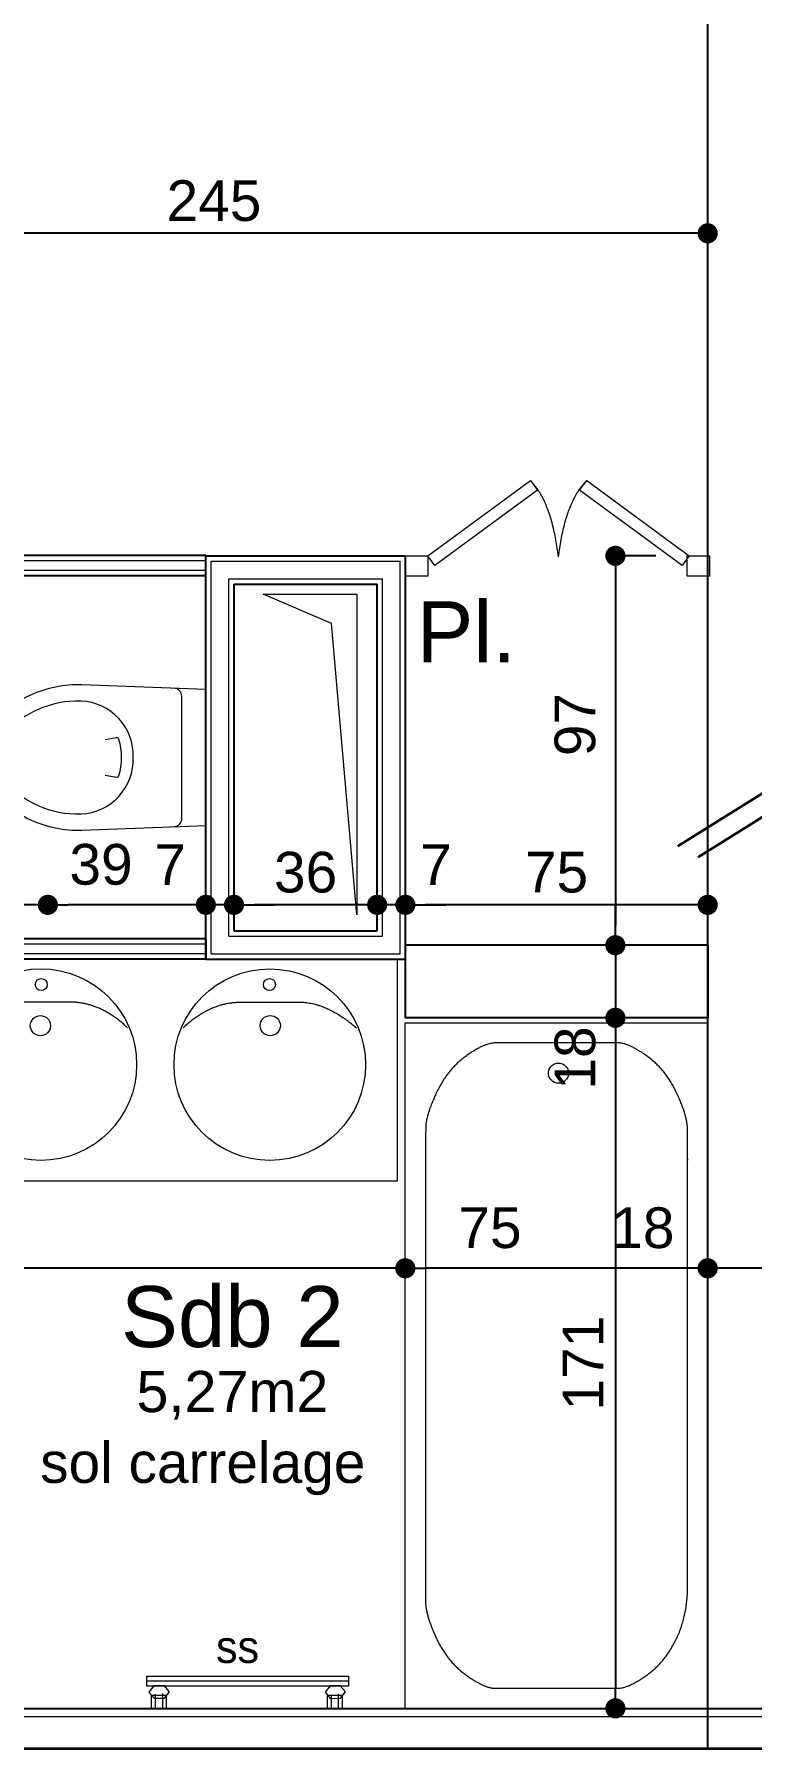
# Model space of a CAD drawing. Header units: centimetres. Extents: x 16433 to 114398, y -50094 to -12305.
# Drawn here: x 49726.2 to 49904.2, y -32032.1 to -31607 of the extents above; entities that cross this region are included whole.
import ezdxf

# ---------------------------------------------------------------- set-up
doc = ezdxf.new("R2010")
doc.units = ezdxf.units.CM
doc.header["$LTSCALE"] = 0.5
doc.linetypes.add('Style de ligne -1', pattern=[0.41664, 0.20828, -0.20836])
doc.linetypes.add('Style de ligne -5', pattern=[0.20828, 0.069425, -0.138855])
doc.layers.get('0').update_dxf_attribs({"linetype": 'CONTINUOUS'})
doc.layers.get('DEFPOINTS').update_dxf_attribs({"linetype": 'CONTINUOUS'})
doc.layers.add('3-BAT C-Niveau-3', color=7, linetype='CONTINUOUS')
doc.styles.add('Geneva', font='')
doc.styles.add('Helvetica', font='')
doc.styles.get('Geneva').set_extended_font_data('Geneva')
doc.styles.get('Helvetica').set_extended_font_data('Helvetica')
doc.dimstyles.new('IS', dxfattribs={"dimtxt": 10.08724, "dimasz": 5.007446, "dimexe": 2, "dimexo": 10, "dimgap": 3, "dimtad": 1, "dimdec": 1, "dimtxsty": 'Helvetica', "dimblk": 'DOT', "dimblk1": 'DOT', "dimblk2": 'DOT', "dimcen": 0, "dimdle": 10, "dimazin": 0, "dimtfac": 0.8, "dimtdec": 1, "dimtix": 1, "dimtmove": 0, "dimatfit": 0, "dimldrblk": 'VW_FILLEDARROW-1', "dimfxl": 10, "dimfxlon": 1, "dimfrac": 2, "dimtolj": 1, "dimarcsym": 0})

# ---------------------------------------------------------------- blocks, each defined once
blk = doc.blocks.new('Groupe-9-1')
at = {"color": 7, "linetype": 'Continuous', "lineweight": 35}
for p, q in [((17172.45, -46216.26), (17273.74, -46325.9)), ((17271.07, -46330.37), (17170.72, -46221.75))]:
    blk.add_line(p, q, dxfattribs=at)
at = {"color": 7, "linetype": 'Style de ligne -5', "lineweight": 5}
for p, q in [((17309.77, -46216.14), (17276.69, -46314.01)), ((17264.76, -46224.67), (17266.83, -46315.87)), ((17224.35, -46232.32), (17252.02, -46302.39)), ((17279.54, -46322.43), (17355.08, -46237.63)), ((17364.26, -46286.11), (17281.4, -46332.28)), ((17352.15, -46437.12), (17328.89, -46314.3)), ((17283.27, -46342.14), (17371.7, -46325.4)), ((17376.64, -46351.47), (17288.21, -46368.21)), ((17293.14, -46394.28), (17381.57, -46377.54)), ((17386.51, -46403.6), (17298.08, -46420.35)), ((17303.02, -46446.42), (17391.45, -46429.67))]:
    blk.add_line(p, q, dxfattribs=at)
at = {"color": 7, "linetype": 'Continuous', "lineweight": 5}
for p, q in [((17260.36, -46328.64), (17170.6, -46242.5)), ((17161.99, -46292.89), (17262.22, -46338.49)), ((17264.09, -46348.35), (17170.14, -46335.92)), ((17226.71, -46419.65), (17210.98, -46336.63)), ((17177.53, -46374.96), (17265.96, -46358.21)), ((17270.9, -46384.28), (17182.47, -46401.03))]:
    blk.add_line(p, q, dxfattribs=at)
at = {"color": 7, "linetype": 'Style de ligne -5', "lineweight": 5, "flags": 128}
for points in [[(17192.81, -46238.29), (17349.58, -46208.6), (17391.45, -46429.67), (17303.02, -46446.42), (17277.9, -46313.78), (17264.83, -46316.25)], [(17192.81, -46238.29), (17349.58, -46208.6), (17350.51, -46213.52), (17196.81, -46242.62)]]:
    blk.add_lwpolyline(points, dxfattribs=at)
for points in [[(17391.47, -46456.64), (17344.67, -46209.53), (17349.58, -46208.6), (17396.38, -46455.71)], [(17359.77, -46415.32), (17337.08, -46419.62), (17352.15, -46437.12)]]:
    blk.add_lwpolyline(points, close=True, dxfattribs=at)
at = {"color": 7, "linetype": 'Continuous', "lineweight": 5, "flags": 128}
for points in [[(17259.04, -46317.35), (17258.25, -46317.5), (17275.83, -46410.35), (17187.4, -46427.1), (17153.07, -46245.82), (17187.01, -46239.39)], [(17191.01, -46243.72), (17154, -46250.73), (17153.07, -46245.82), (17187.01, -46239.39)]]:
    blk.add_lwpolyline(points, dxfattribs=at)
for points in [[(17158.19, -46244.89), (17197.45, -46452.21), (17192.54, -46453.14), (17153.28, -46245.82)], [(17206.33, -46292.47), (17225, -46306.07), (17227.44, -46283.1)]]:
    blk.add_lwpolyline(points, close=True, dxfattribs=at)
at = {"color": 7, "linetype": 'Style de ligne -5', "lineweight": 5}
blk.add_arc((17269.93, -46325.46), 60, 10.7236, 130.3529, dxfattribs=at)
at = {"color": 7, "linetype": 'Continuous', "lineweight": 5}
blk.add_arc((17269.93, -46325.46), 60, 135.087, 190.7236, dxfattribs=at)
blk = doc.blocks.new('Groupe-12-1')
at = {"color": 7, "linetype": 'Continuous', "lineweight": 13}
for p, q in [((17354.52, -46207.81), (17408.07, -46289.31)), ((17354.52, -46207.81), (17436.51, -46264.85)), ((17408.07, -46289.31), (17436.56, -46264.8)), ((17408.07, -46289.31), (17371.13, -46296.26))]:
    blk.add_line(p, q, dxfattribs=at)
at = {"color": 7, "linetype": 'Continuous', "lineweight": 13, "flags": 128}
blk.add_lwpolyline([(17541.2, -46172.46), (17557.95, -46260.89), (17371.27, -46296.24), (17354.52, -46207.81)], close=True, dxfattribs=at)
blk = doc.blocks.new('Groupe-14-1')
at = {"color": 7}
for name in ['Groupe-12-1', 'Groupe-9-1']:
    blk.add_blockref(name, (0, 0), dxfattribs=at)
blk = doc.blocks.new('Baignoire 175x75')
at = {"color": 7, "linetype": 'Continuous', "lineweight": 18, "flags": 128}
blk.add_lwpolyline([(0, 0), (170, 0), (170, -75), (0, -75)], close=True, dxfattribs=at)
at = {"color": 7, "linetype": 'Continuous', "lineweight": 18}
blk.add_ellipse((12.5, -37), major_axis=(2.5, 0), ratio=1, dxfattribs=at)
blk.add_open_spline([(140.1, -5), (146.77, -5), (152.55, -7.67), (158.33, -10.35), (161.66, -14.98), (165, -19.6), (165, -22.28), (165, -29.89), (165, -37.5), (165, -45.11), (165, -52.72), (165, -55.4), (161.66, -60.02), (158.33, -64.65), (152.55, -67.33), (146.77, -70), (143.44, -70), (114.22, -70), (85, -70), (55.78, -70), (26.56, -70), (23.23, -70), (17.45, -67.33), (11.67, -64.65), (8.34, -60.02), (5, -55.4), (5, -52.72), (5, -45.11), (5, -37.5), (5, -29.89), (5, -22.28), (5, -19.6), (8.34, -14.98), (11.67, -10.35), (17.45, -7.67), (23.23, -5), (26.56, -5), (83.33, -5), (140.1, -5)], degree=2, knots=[0, 0, 0, 0.017264, 0.017264, 0.034528, 0.034528, 0.051791, 0.051791, 0.100954, 0.100954, 0.150116, 0.150116, 0.16738, 0.16738, 0.184644, 0.184644, 0.201908, 0.201908, 0.353112, 0.353112, 0.504316, 0.504316, 0.52158, 0.52158, 0.538843, 0.538843, 0.556107, 0.556107, 0.60527, 0.60527, 0.654432, 0.654432, 0.671696, 0.671696, 0.68896, 0.68896, 0.706224, 0.706224, 1, 1, 1], dxfattribs=at)
blk = doc.blocks.new('Groupe-18-1')
at = {"color": 7, "linetype": 'Continuous', "lineweight": 5, "flags": 128}
for points in [[(17230.63, -46136.5), (17231.66, -46141.95), (17226.75, -46142.88), (17225.71, -46137.43)], [(17231.66, -46141.95), (17254.72, -46163.48), (17252.69, -46165.65), (17229.63, -46144.12)], [(17241.04, -46204.4), (17254.64, -46175.93), (17257.32, -46177.21), (17243.73, -46205.68)], [(17243.63, -46205.15), (17244.66, -46210.59), (17239.75, -46211.53), (17238.71, -46206.08)]]:
    blk.add_lwpolyline(points, close=True, dxfattribs=at)
at = {"color": 7, "linetype": 'Continuous', "lineweight": 5}
for points in [[(17237.49, -46173.85), (17250.6, -46169.64), (17254.72, -46163.48)], [(17237.49, -46173.85), (17251.24, -46172.99), (17257.32, -46177.21)]]:
    blk.add_open_spline(points, degree=2, dxfattribs=at)
blk = doc.blocks.new('Groupe-19-1')
at = {"color": 7, "linetype": 'Continuous', "lineweight": 9}
for p, q in [((16953.9, -46174.53), (16944.59, -46125.4)), ((16938.34, -46128.8), (16941.79, -46128.15)), ((16938.67, -46130.52), (16942.26, -46129.84)), ((16946.46, -46171.65), (16949.56, -46171.07)), ((16946.79, -46173.37), (16950.3, -46172.71))]:
    blk.add_line(p, q, dxfattribs=at)
at = {"color": 7, "linetype": 'Continuous', "lineweight": 9, "flags": 128}
for points in [[(16942.02, -46126.4), (16940.76, -46127.96), (16941.25, -46130.46), (16943.02, -46131.39), (16944.28, -46129.82), (16943.78, -46127.33)], [(16952.69, -46174.76), (16943.39, -46125.63), (16945.8, -46125.17), (16955.1, -46174.3)], [(16938.83, -46131.38), (16938.15, -46127.79), (16941.39, -46127.18), (16942.07, -46130.77)], [(16951.1, -46174.32), (16952.36, -46172.76), (16951.87, -46170.27), (16950.1, -46169.34), (16948.84, -46170.9), (16949.34, -46173.4)], [(16946.95, -46174.23), (16946.28, -46170.72), (16949.47, -46170.12), (16950.14, -46173.63)]]:
    blk.add_lwpolyline(points, close=True, dxfattribs=at)
at = {"color": 7, "insert": (16961.04, -46145.19), "char_height": 7.9926, "width": 24.9991, "attachment_point": 2, "rotation": 280.6809, "line_spacing_factor": 1.060906, "style": 'Geneva'}
blk.add_mtext('\\pt6.3326,12.668;ss', dxfattribs=at)
blk = doc.blocks.new('Sol carrelage')
at = {"color": 7, "insert": (0, -0.78), "char_height": 10.0872, "width": 104.0427, "attachment_point": 2, "line_spacing_factor": 0.834288, "style": 'Helvetica'}
blk.add_mtext('\\pt41.872,83.623;sol carrelage', dxfattribs=at)
blk = doc.blocks.new('Groupe-23-1')
at = {"color": 7, "linetype": 'Continuous', "lineweight": 18, "flags": 128}
blk.add_lwpolyline([(17109.66, -46035.22), (17131.99, -46153.12), (17077.95, -46163.36), (17055.62, -46045.45)], close=True, dxfattribs=at)
at = {"color": 7, "linetype": 'Continuous', "lineweight": 5}
for centre, major_axis in [((17089.86, -46071.14), (23.34, 4.42)), ((17099.34, -46069.23), (0.47, -2.46)), ((17109.38, -46067.54), (0.28, -1.47)), ((17100.42, -46126.93), (23.34, 4.42)), ((17109.95, -46125.24), (-0.47, 2.46)), ((17119.91, -46123.14), (-0.28, 1.47))]:
    blk.add_ellipse(centre, major_axis=major_axis, ratio=1, dxfattribs=at)
for points in [[(17102.84, -46090.53), (17107.83, -46083), (17106.43, -46075.33), (17105.03, -46067.66), (17103.72, -46061.03), (17102.41, -46054.41), (17094.85, -46048.34)], [(17105.42, -46104.13), (17112.81, -46109.32), (17114.31, -46116.97), (17115.81, -46124.62), (17117.02, -46131.27), (17118.23, -46137.91), (17113.41, -46146.32)]]:
    blk.add_open_spline(points, degree=2, knots=[0, 0, 0, 0.333333, 0.333333, 0.666667, 0.666667, 1, 1, 1], dxfattribs=at)
blk = doc.blocks.new('Groupe-24-1')
at = {"color": 7, "linetype": 'Continuous', "lineweight": 5}
for p, q in [((17123.22, -46106.47), (17092.38, -45943.95)), ((17124.49, -46106.22), (17093.65, -45943.71)), ((17124.49, -46106.22), (17093.65, -45943.71)), ((17126.85, -46105.78), (17096.01, -45943.26)), ((17126.85, -46105.78), (17096.01, -45943.26)), ((17220.19, -46088.1), (17197.79, -45969.79)), ((17220.19, -46088.1), (17197.79, -45969.79)), ((17216.56, -46088.79), (17194.15, -45970.48)), ((17217.84, -46088.55), (17195.43, -45970.23)), ((17217.84, -46088.55), (17195.43, -45970.23)), ((17123.16, -46106.48), (17221.41, -46087.87)), ((17221.41, -46087.87), (17230.62, -46136.5)), ((17124.68, -46107.51), (17220.37, -46089.39)), ((17124.68, -46107.51), (17220.37, -46089.39)), ((17220.37, -46089.39), (17229.1, -46135.47)), ((17220.37, -46089.39), (17229.1, -46135.47)), ((17129.82, -46111.02), (17216.87, -46094.53)), ((17129.82, -46111.02), (17216.87, -46094.53)), ((17216.87, -46094.53), (17223.96, -46131.96)), ((17216.87, -46094.53), (17223.96, -46131.96)), ((17124.68, -46107.51), (17133.4, -46153.59)), ((17124.68, -46107.51), (17133.4, -46153.59)), ((17129.82, -46111.02), (17136.91, -46148.45)), ((17129.82, -46111.02), (17136.91, -46148.45)), ((17131.34, -46112.05), (17137.94, -46146.93)), ((17137.94, -46146.93), (17222.44, -46130.93)), ((17133.4, -46153.59), (17229.1, -46135.47)), ((17133.4, -46153.59), (17229.1, -46135.47)), ((17136.91, -46148.45), (17223.96, -46131.96)), ((17136.91, -46148.45), (17223.96, -46131.96))]:
    blk.add_line(p, q, dxfattribs=at)
at = {"color": 7, "linetype": 'Continuous', "lineweight": 25}
for p, q in [((17123.22, -46106.47), (17092.38, -45943.95)), ((17128.13, -46105.53), (17097.29, -45943.02)), ((17221.47, -46087.86), (17199.06, -45969.55)), ((17216.56, -46088.79), (17194.15, -45970.48)), ((17123.16, -46106.48), (17221.41, -46087.87)), ((17221.41, -46087.87), (17230.62, -46136.5)), ((17131.34, -46112.05), (17215.83, -46096.05)), ((17215.83, -46096.05), (17222.44, -46130.93)), ((17128.13, -46105.53), (17123.22, -46106.47)), ((17123.16, -46106.48), (17132.37, -46155.11)), ((17131.34, -46112.05), (17137.94, -46146.93)), ((17137.94, -46146.93), (17222.44, -46130.93)), ((17132.37, -46155.11), (17230.62, -46136.5)), ((17135.77, -46154.44), (17118.08, -46157.79)), ((17149.72, -46228.13), (17135.77, -46154.44)), ((17149.72, -46228.13), (17135.77, -46154.44)), ((17132.04, -46231.48), (17118.08, -46157.79)), ((17132.04, -46231.48), (17118.08, -46157.79)), ((17149.72, -46228.13), (17132.04, -46231.48))]:
    blk.add_line(p, q, dxfattribs=at)
at = {"color": 251, "linetype": 'Style de ligne -1', "lineweight": 5, "true_color": 0x616161, "flags": 128}
blk.add_lwpolyline([(17184.85, -45921.35), (17216.56, -46088.79), (17126.79, -46105.79), (17095.08, -45938.35), (16908.95, -45973.59), (16890.3, -45875.12), (17086.71, -45837.93), (17086.71, -45837.94), (17294.47, -45798.81), (17313.07, -45897.04)], close=True, dxfattribs=at)
at = {"color": 7, "linetype": 'Continuous', "lineweight": 18, "flags": 128}
for points in [[(17155.76, -46100.36), (17188.88, -46094.07), (17184.25, -46063.57, 0.116334), (17179.4, -46051.58, 0.116144), (17169.72, -46043.03, 0.147727), (17161.87, -46042.2, 0.147725), (17154.9, -46045.84), (17154.89, -46045.84, 0.11673), (17149.01, -46057.35, 0.115952), (17148.88, -46070.28)], [(17168.95, -46079.49), (17168.97, -46079.49, 0.197992), (17177.79, -46074.17, 0.198081), (17180.28, -46064.17, 0.114919), (17176.18, -46053.98), (17176.18, -46053.97, 0.115526), (17167.99, -46046.64, 0.142778), (17162.62, -46046.13, 0.142778), (17157.81, -46048.58, 0.114832), (17152.88, -46058.38), (17152.88, -46058.4, 0.115368), (17152.81, -46069.39, 0.198081), (17158.8, -46077.78, 0.198023), (17168.95, -46079.49)]]:
    blk.add_lwpolyline(points, format="xyb", close=True, dxfattribs=at)
for points in [[(17172.07, -46071.79), (17173.02, -46074.44, -0.192032), (17173.01, -46074.8), (17173.01, -46074.8), (17173.01, -46074.8, -0.187463), (17172.77, -46075.06, -0.069687), (17168.4, -46076.54), (17168.39, -46076.54, -0.069688), (17163.78, -46076.77, -0.17618), (17163.47, -46076.62), (17163.46, -46076.62, -0.18073), (17163.33, -46076.29), (17163.33, -46076.28), (17163.23, -46073.46)], [(17153.99, -46092.62), (17153.99, -46092.63, 0.193855), (17154.84, -46093.85), (17154.86, -46093.86, 0.192143), (17156.31, -46094.15), (17186.08, -46088.5), (17186.09, -46088.49, 0.194357), (17187.34, -46087.69, 0.193855), (17187.69, -46086.23), (17187.69, -46086.23)]]:
    blk.add_lwpolyline(points, format="xyb", dxfattribs=at)
at = {"color": 7, "linetype": 'Continuous', "lineweight": 13, "flags": 128}
blk.add_lwpolyline([(17214.72, -46103.59), (17219.05, -46126.45), (17140.94, -46141.25), (17210.7, -46121.58)], close=True, dxfattribs=at)
at = {"color": 7}
for name in ['Groupe-23-1', 'Groupe-19-1', 'Groupe-18-1']:
    blk.add_blockref(name, (0, 0), dxfattribs=at)
for name, p, rotation in [('Sol carrelage', (17006.12, -46127.87), 280.7235947438887), ('Baignoire 175x75', (17130.85, -46231.71), 190.7235947438775)]:
    blk.add_blockref(name, p, dxfattribs=dict(at, rotation=rotation))
at = {"color": 7, "insert": (17044.76, -46128.03), "char_height": 15.1309, "attachment_point": 2, "rotation": 280.7236, "line_spacing_factor": 0.834288, "style": 'Helvetica'}
blk.add_mtext('\\pt38.084;Sdb 2\\P{\\H0.6752x;5,27m2}\\P', dxfattribs=at)
at = {"color": 7, "insert": (17222.36, -46153.43), "char_height": 15.1309, "width": 24.7013, "attachment_point": 2, "rotation": 280.7236, "line_spacing_factor": 0.834288, "style": 'Helvetica'}
blk.add_mtext('\\pt38.084,75.851;Pl.\\P', dxfattribs=at)
blk = doc.blocks.new('_DOT')
at = {"color": 0, "linetype": 'ByBlock', "lineweight": -2}
blk.add_line((-0.5, 0), (-1, 0), dxfattribs=at)
at = {"color": 0, "linetype": 'ByBlock', "const_width": 0.5}
blk.add_lwpolyline([(-0.25, 0, 1), (0.25, 0, 1)], format="xyb", close=True, dxfattribs=at)
blk = doc.blocks.new('*D1706')
at = {"layer": '3-BAT C-Niveau-3', "color": 0, "linetype": 'Continuous', "lineweight": -2, "transparency": 16777216}
blk.add_line((49888.25, -31656.38), (49653.38, -31656.38), dxfattribs=at)
at = {"layer": 'DEFPOINTS', "color": 0, "linetype": 'Continuous', "transparency": 16777216}
for p in [(49893.26, -31645.38), (49648.37, -31656.38), (49648.37, -31723.29)]:
    blk.add_point(p, dxfattribs=at)
at = {"layer": '3-BAT C-Niveau-3', "color": 0, "linetype": 'Continuous', "lineweight": -2, "transparency": 16777216, "xscale": 5.007446289062499, "yscale": 5.007446289062499, "zscale": 5.007446289062499, "rotation": 180}
blk.add_blockref('_DOT', (49648.37, -31656.38), dxfattribs=at)
at = {"layer": '3-BAT C-Niveau-3', "color": 0, "linetype": 'Continuous', "lineweight": -2, "transparency": 16777216, "xscale": 5.007446289062499, "yscale": 5.007446289062499, "zscale": 5.007446289062499}
blk.add_blockref('_DOT', (49893.26, -31656.38), dxfattribs=at)
at = {"layer": '3-BAT C-Niveau-3', "color": 0, "linetype": 'Continuous', "lineweight": 5, "transparency": 16777216, "insert": (49770.81, -31648.34), "char_height": 10.087, "attachment_point": 5, "style": 'Helvetica'}
blk.add_mtext('\\A1;245', dxfattribs=at)
blk = doc.blocks.new('VW_FILLEDARROW-1')
at = {"color": 0, "linetype": 'Continuous', "lineweight": 5, "flags": 128}
blk.add_lwpolyline([(-1.997, 0.535), (0, 0), (-1.997, -0.535)], close=True, dxfattribs=at)
blk = doc.blocks.new('*D1712')
at = {"layer": '3-BAT C-Niveau-3', "color": 0, "linetype": 'Continuous', "lineweight": -2, "transparency": 16777216}
blk.add_line((49813.25, -31912.98), (49608.37, -31912.98), dxfattribs=at)
at = {"layer": 'DEFPOINTS', "color": 0, "linetype": 'Continuous', "transparency": 16777216}
for p in [(49818.26, -31851.88), (49603.37, -31911.88), (49603.37, -31912.98)]:
    blk.add_point(p, dxfattribs=at)
at = {"layer": '3-BAT C-Niveau-3', "color": 0, "linetype": 'Continuous', "lineweight": -2, "transparency": 16777216, "xscale": 5.007446289062499, "yscale": 5.007446289062499, "zscale": 5.007446289062499, "rotation": 180}
blk.add_blockref('_DOT', (49603.37, -31912.98), dxfattribs=at)
at = {"layer": '3-BAT C-Niveau-3', "color": 0, "linetype": 'Continuous', "lineweight": -2, "transparency": 16777216, "xscale": 5.007446289062499, "yscale": 5.007446289062499, "zscale": 5.007446289062499}
blk.add_blockref('_DOT', (49818.26, -31912.98), dxfattribs=at)
at = {"layer": '3-BAT C-Niveau-3', "color": 0, "linetype": 'Continuous', "lineweight": 5, "transparency": 16777216, "insert": (49674.37, -31902.99), "char_height": 10.087, "attachment_point": 5, "style": 'Helvetica'}
blk.add_mtext('\\A1;215', dxfattribs=at)
blk = doc.blocks.new('*D1713')
at = {"layer": '3-BAT C-Niveau-3', "color": 0, "linetype": 'Continuous', "lineweight": -2, "transparency": 16777216}
blk.add_line((49888.25, -31912.98), (49823.27, -31912.98), dxfattribs=at)
at = {"layer": 'DEFPOINTS', "color": 0, "linetype": 'Continuous', "transparency": 16777216}
for p in [(49818.26, -31851.88), (49818.26, -31912.98), (49893.26, -31928.38)]:
    blk.add_point(p, dxfattribs=at)
at = {"layer": '3-BAT C-Niveau-3', "color": 0, "linetype": 'Continuous', "lineweight": -2, "transparency": 16777216, "xscale": 5.007446289062499, "yscale": 5.007446289062499, "zscale": 5.007446289062499, "rotation": 180}
blk.add_blockref('_DOT', (49818.26, -31912.98), dxfattribs=at)
at = {"layer": '3-BAT C-Niveau-3', "color": 0, "linetype": 'Continuous', "lineweight": -2, "transparency": 16777216, "xscale": 5.007446289062499, "yscale": 5.007446289062499, "zscale": 5.007446289062499}
blk.add_blockref('_DOT', (49893.26, -31912.98), dxfattribs=at)
at = {"layer": '3-BAT C-Niveau-3', "color": 0, "linetype": 'Continuous', "lineweight": 5, "transparency": 16777216, "insert": (49839.26, -31902.99), "char_height": 10.087, "attachment_point": 5, "style": 'Helvetica'}
blk.add_mtext('\\A1;75', dxfattribs=at)
blk = doc.blocks.new('*D1714')
at = {"layer": '3-BAT C-Niveau-3', "color": 0, "linetype": 'Continuous', "lineweight": -2, "transparency": 16777216}
for p, q in [((49888.25, -31912.98), (49883.24, -31912.98)), ((49911.26, -31912.98), (49893.26, -31912.98)), ((49916.27, -31912.98), (49921.27, -31912.98))]:
    blk.add_line(p, q, dxfattribs=at)
at = {"layer": 'DEFPOINTS', "color": 0, "linetype": 'Continuous', "transparency": 16777216}
for p in [(49911.26, -31866.65), (49893.26, -31912.98), (49893.26, -31928.38)]:
    blk.add_point(p, dxfattribs=at)
at = {"layer": '3-BAT C-Niveau-3', "color": 0, "linetype": 'Continuous', "lineweight": -2, "transparency": 16777216, "xscale": 5.007446289062499, "yscale": 5.007446289062499, "zscale": 5.007446289062499}
blk.add_blockref('_DOT', (49893.26, -31912.98), dxfattribs=at)
at = {"layer": '3-BAT C-Niveau-3', "color": 0, "linetype": 'Continuous', "lineweight": -2, "transparency": 16777216, "xscale": 5.007446289062499, "yscale": 5.007446289062499, "zscale": 5.007446289062499, "rotation": 180}
blk.add_blockref('_DOT', (49911.26, -31912.98), dxfattribs=at)
at = {"layer": '3-BAT C-Niveau-3', "color": 0, "linetype": 'Continuous', "lineweight": 5, "transparency": 16777216, "insert": (49877.19, -31902.99), "char_height": 10.087, "attachment_point": 5, "style": 'Helvetica'}
blk.add_mtext('\\A1;18', dxfattribs=at)
blk = doc.blocks.new('*D1730')
at = {"layer": '3-BAT C-Niveau-3', "color": 0, "linetype": 'Continuous', "lineweight": -2, "transparency": 16777216}
blk.add_line((49724.59, -31822.87), (49610.87, -31822.87), dxfattribs=at)
at = {"layer": 'DEFPOINTS', "color": 0, "linetype": 'Continuous', "transparency": 16777216}
for p in [(49605.87, -31815.77), (49729.6, -31815.83), (49605.87, -31822.87)]:
    blk.add_point(p, dxfattribs=at)
at = {"layer": '3-BAT C-Niveau-3', "color": 0, "linetype": 'Continuous', "lineweight": -2, "transparency": 16777216, "xscale": 5.007446289062499, "yscale": 5.007446289062499, "zscale": 5.007446289062499, "rotation": 180}
blk.add_blockref('_DOT', (49605.87, -31822.87), dxfattribs=at)
at = {"layer": '3-BAT C-Niveau-3', "color": 0, "linetype": 'Continuous', "lineweight": -2, "transparency": 16777216, "xscale": 5.007446289062499, "yscale": 5.007446289062499, "zscale": 5.007446289062499}
blk.add_blockref('_DOT', (49729.6, -31822.87), dxfattribs=at)
at = {"layer": '3-BAT C-Niveau-3', "color": 0, "linetype": 'Continuous', "lineweight": 5, "transparency": 16777216, "insert": (49667.73, -31814.83), "char_height": 10.087, "attachment_point": 5, "style": 'Helvetica'}
blk.add_mtext('\\A1;124', dxfattribs=at)
blk = doc.blocks.new('*D1731')
at = {"layer": '3-BAT C-Niveau-3', "color": 0, "linetype": 'Continuous', "lineweight": -2, "transparency": 16777216}
blk.add_line((49763.78, -31822.87), (49734.61, -31822.87), dxfattribs=at)
at = {"layer": 'DEFPOINTS', "color": 0, "linetype": 'Continuous', "transparency": 16777216}
for p in [(49768.78, -31768.38), (49729.6, -31815.83), (49729.6, -31822.87)]:
    blk.add_point(p, dxfattribs=at)
at = {"layer": '3-BAT C-Niveau-3', "color": 0, "linetype": 'Continuous', "lineweight": -2, "transparency": 16777216, "xscale": 5.007446289062499, "yscale": 5.007446289062499, "zscale": 5.007446289062499, "rotation": 180}
blk.add_blockref('_DOT', (49729.6, -31822.87), dxfattribs=at)
at = {"layer": '3-BAT C-Niveau-3', "color": 0, "linetype": 'Continuous', "lineweight": -2, "transparency": 16777216, "xscale": 5.007446289062499, "yscale": 5.007446289062499, "zscale": 5.007446289062499}
blk.add_blockref('_DOT', (49768.78, -31822.87), dxfattribs=at)
at = {"layer": '3-BAT C-Niveau-3', "color": 0, "linetype": 'Continuous', "lineweight": 5, "transparency": 16777216, "insert": (49742.79, -31812.89), "char_height": 10.087, "attachment_point": 5, "style": 'Helvetica'}
blk.add_mtext('\\A1;39', dxfattribs=at)
blk = doc.blocks.new('*D1732')
at = {"layer": '3-BAT C-Niveau-3', "color": 0, "linetype": 'Continuous', "lineweight": -2, "transparency": 16777216}
for p, q in [((49763.78, -31822.87), (49758.77, -31822.87)), ((49775.78, -31822.87), (49768.78, -31822.87)), ((49780.79, -31822.87), (49785.8, -31822.87))]:
    blk.add_line(p, q, dxfattribs=at)
at = {"layer": 'DEFPOINTS', "color": 0, "linetype": 'Continuous', "transparency": 16777216}
for p in [(49768.78, -31768.38), (49768.78, -31822.87), (49775.78, -31829.35)]:
    blk.add_point(p, dxfattribs=at)
at = {"layer": '3-BAT C-Niveau-3', "color": 0, "linetype": 'Continuous', "lineweight": -2, "transparency": 16777216, "xscale": 5.007446289062499, "yscale": 5.007446289062499, "zscale": 5.007446289062499}
blk.add_blockref('_DOT', (49768.78, -31822.87), dxfattribs=at)
at = {"layer": '3-BAT C-Niveau-3', "color": 0, "linetype": 'Continuous', "lineweight": -2, "transparency": 16777216, "xscale": 5.007446289062499, "yscale": 5.007446289062499, "zscale": 5.007446289062499, "rotation": 180}
blk.add_blockref('_DOT', (49775.78, -31822.87), dxfattribs=at)
at = {"layer": '3-BAT C-Niveau-3', "color": 0, "linetype": 'Continuous', "lineweight": 5, "transparency": 16777216, "insert": (49759.95, -31812.89), "char_height": 10.087, "attachment_point": 5, "style": 'Helvetica'}
blk.add_mtext('\\A1;7', dxfattribs=at)
blk = doc.blocks.new('*D1733')
at = {"layer": '3-BAT C-Niveau-3', "color": 0, "linetype": 'Continuous', "lineweight": -2, "transparency": 16777216}
blk.add_line((49806.28, -31822.87), (49780.79, -31822.87), dxfattribs=at)
at = {"layer": 'DEFPOINTS', "color": 0, "linetype": 'Continuous', "transparency": 16777216}
for p in [(49775.78, -31822.87), (49775.78, -31829.35), (49811.28, -31829.35)]:
    blk.add_point(p, dxfattribs=at)
at = {"layer": '3-BAT C-Niveau-3', "color": 0, "linetype": 'Continuous', "lineweight": -2, "transparency": 16777216, "xscale": 5.007446289062499, "yscale": 5.007446289062499, "zscale": 5.007446289062499, "rotation": 180}
blk.add_blockref('_DOT', (49775.78, -31822.87), dxfattribs=at)
at = {"layer": '3-BAT C-Niveau-3', "color": 0, "linetype": 'Continuous', "lineweight": -2, "transparency": 16777216, "xscale": 5.007446289062499, "yscale": 5.007446289062499, "zscale": 5.007446289062499}
blk.add_blockref('_DOT', (49811.28, -31822.87), dxfattribs=at)
at = {"layer": '3-BAT C-Niveau-3', "color": 0, "linetype": 'Continuous', "lineweight": 5, "transparency": 16777216, "insert": (49793.53, -31814.83), "char_height": 10.087, "attachment_point": 5, "style": 'Helvetica'}
blk.add_mtext('\\A1;36', dxfattribs=at)
blk = doc.blocks.new('*D1734')
at = {"layer": '3-BAT C-Niveau-3', "color": 0, "linetype": 'Continuous', "lineweight": -2, "transparency": 16777216}
for p, q in [((49806.28, -31822.87), (49801.27, -31822.87)), ((49818.28, -31822.87), (49811.28, -31822.87)), ((49823.29, -31822.87), (49828.3, -31822.87))]:
    blk.add_line(p, q, dxfattribs=at)
at = {"layer": 'DEFPOINTS', "color": 0, "linetype": 'Continuous', "transparency": 16777216}
for p in [(49811.28, -31822.87), (49818.28, -31822.34), (49811.28, -31829.35)]:
    blk.add_point(p, dxfattribs=at)
at = {"layer": '3-BAT C-Niveau-3', "color": 0, "linetype": 'Continuous', "lineweight": -2, "transparency": 16777216, "xscale": 5.007446289062499, "yscale": 5.007446289062499, "zscale": 5.007446289062499}
blk.add_blockref('_DOT', (49811.28, -31822.87), dxfattribs=at)
at = {"layer": '3-BAT C-Niveau-3', "color": 0, "linetype": 'Continuous', "lineweight": -2, "transparency": 16777216, "xscale": 5.007446289062499, "yscale": 5.007446289062499, "zscale": 5.007446289062499, "rotation": 180}
blk.add_blockref('_DOT', (49818.28, -31822.87), dxfattribs=at)
at = {"layer": '3-BAT C-Niveau-3', "color": 0, "linetype": 'Continuous', "lineweight": 5, "transparency": 16777216, "insert": (49825.88, -31812.89), "char_height": 10.087, "attachment_point": 5, "style": 'Helvetica'}
blk.add_mtext('\\A1;7', dxfattribs=at)
blk = doc.blocks.new('*D1735')
at = {"layer": '3-BAT C-Niveau-3', "color": 0, "linetype": 'Continuous', "lineweight": -2, "transparency": 16777216}
blk.add_line((49888.25, -31822.87), (49823.29, -31822.87), dxfattribs=at)
at = {"layer": 'DEFPOINTS', "color": 0, "linetype": 'Continuous', "transparency": 16777216}
for p in [(49818.28, -31822.34), (49818.28, -31822.87), (49893.26, -31822.37)]:
    blk.add_point(p, dxfattribs=at)
at = {"layer": '3-BAT C-Niveau-3', "color": 0, "linetype": 'Continuous', "lineweight": -2, "transparency": 16777216, "xscale": 5.007446289062499, "yscale": 5.007446289062499, "zscale": 5.007446289062499, "rotation": 180}
blk.add_blockref('_DOT', (49818.28, -31822.87), dxfattribs=at)
at = {"layer": '3-BAT C-Niveau-3', "color": 0, "linetype": 'Continuous', "lineweight": -2, "transparency": 16777216, "xscale": 5.007446289062499, "yscale": 5.007446289062499, "zscale": 5.007446289062499}
blk.add_blockref('_DOT', (49893.26, -31822.87), dxfattribs=at)
at = {"layer": '3-BAT C-Niveau-3', "color": 0, "linetype": 'Continuous', "lineweight": 5, "transparency": 16777216, "insert": (49855.77, -31814.83), "char_height": 10.087, "attachment_point": 5, "style": 'Helvetica'}
blk.add_mtext('\\A1;75', dxfattribs=at)
blk = doc.blocks.new('*D1781')
at = {"layer": '3-BAT C-Niveau-3', "color": 0, "linetype": 'Continuous', "lineweight": -2, "transparency": 16777216}
for p, q in [((49870.37, -31850.88), (49868.37, -31850.88)), ((49870.37, -31855.89), (49870.37, -32017.08)), ((49870.37, -32022.09), (49868.37, -32022.09))]:
    blk.add_line(p, q, dxfattribs=at)
at = {"layer": 'DEFPOINTS', "color": 0, "linetype": 'Continuous', "transparency": 16777216}
for p in [(49878.06, -31850.88), (49870.37, -32022.09), (49874.51, -32022.09)]:
    blk.add_point(p, dxfattribs=at)
at = {"layer": '3-BAT C-Niveau-3', "color": 0, "linetype": 'Continuous', "lineweight": -2, "transparency": 16777216, "xscale": 5.007446289062499, "yscale": 5.007446289062499, "zscale": 5.007446289062499}
for p, rotation in [((49870.37, -31850.88), 90), ((49870.37, -32022.09), 270)]:
    blk.add_blockref('_DOT', p, dxfattribs=dict(at, rotation=rotation))
at = {"layer": '3-BAT C-Niveau-3', "color": 0, "linetype": 'Continuous', "lineweight": 5, "transparency": 16777216, "insert": (49862.33, -31936.49), "char_height": 10.087, "attachment_point": 5, "rotation": 90, "style": 'Helvetica'}
blk.add_mtext('\\A1;171', dxfattribs=at)
blk = doc.blocks.new('*D1782')
at = {"layer": '3-BAT C-Niveau-3', "color": 0, "linetype": 'Continuous', "lineweight": -2, "transparency": 16777216}
for p, q in [((49870.37, -31827.87), (49870.37, -31822.87)), ((49870.37, -31832.88), (49868.37, -31832.88)), ((49870.37, -31832.88), (49870.37, -31850.88)), ((49870.37, -31850.88), (49868.37, -31850.88)), ((49870.37, -31855.89), (49870.37, -31860.9))]:
    blk.add_line(p, q, dxfattribs=at)
at = {"layer": 'DEFPOINTS', "color": 0, "linetype": 'Continuous', "transparency": 16777216}
for p in [(49878.06, -31832.88), (49870.37, -31850.88), (49878.06, -31850.88)]:
    blk.add_point(p, dxfattribs=at)
at = {"layer": '3-BAT C-Niveau-3', "color": 0, "linetype": 'Continuous', "lineweight": -2, "transparency": 16777216, "xscale": 5.007446289062499, "yscale": 5.007446289062499, "zscale": 5.007446289062499}
for p, rotation in [((49870.37, -31832.88), 270), ((49870.37, -31850.88), 90)]:
    blk.add_blockref('_DOT', p, dxfattribs=dict(at, rotation=rotation))
at = {"layer": '3-BAT C-Niveau-3', "color": 0, "linetype": 'Continuous', "lineweight": 5, "transparency": 16777216, "insert": (49860.39, -31860.85), "char_height": 10.087, "attachment_point": 5, "rotation": 90, "style": 'Helvetica'}
blk.add_mtext('\\A1;18', dxfattribs=at)
blk = doc.blocks.new('*D1783')
at = {"layer": '3-BAT C-Niveau-3', "color": 0, "linetype": 'Continuous', "lineweight": -2, "transparency": 16777216}
for p, q in [((49880.37, -31736.34), (49868.37, -31736.34)), ((49870.37, -31741.35), (49870.37, -31827.87)), ((49870.37, -31832.88), (49868.37, -31832.88))]:
    blk.add_line(p, q, dxfattribs=at)
at = {"layer": 'DEFPOINTS', "color": 0, "linetype": 'Continuous', "transparency": 16777216}
for p in [(49892.98, -31736.34), (49870.37, -31832.88), (49878.06, -31832.88)]:
    blk.add_point(p, dxfattribs=at)
at = {"layer": '3-BAT C-Niveau-3', "color": 0, "linetype": 'Continuous', "lineweight": -2, "transparency": 16777216, "xscale": 5.007446289062499, "yscale": 5.007446289062499, "zscale": 5.007446289062499}
for p, rotation in [((49870.37, -31736.34), 90), ((49870.37, -31832.88), 270)]:
    blk.add_blockref('_DOT', p, dxfattribs=dict(at, rotation=rotation))
at = {"layer": '3-BAT C-Niveau-3', "color": 0, "linetype": 'Continuous', "lineweight": 5, "transparency": 16777216, "insert": (49860.39, -31778.18), "char_height": 10.087, "attachment_point": 5, "rotation": 90, "style": 'Helvetica'}
blk.add_mtext('\\A1;97', dxfattribs=at)

msp = doc.modelspace()

# ---------------------------------------------------------------- linework, layer by layer
at = {"layer": '3-BAT C-Niveau-3', "color": 7, "linetype": 'Continuous', "lineweight": 25}
for p, q in [((49893.26, -32032.088), (49893.26, -31370.342)), ((49893.26, -31830.933), (49893.26, -31370.342)), ((49893.26, -31976.209), (49893.26, -31835.933)), ((49893.26, -32032.088), (49893.26, -32004.209)), ((49150.906, -32022.088), (50645.717, -32022.088)), ((49150.906, -32032.088), (50645.717, -32032.088))]:
    msp.add_line(p, q, dxfattribs=at)
at = {"layer": '3-BAT C-Niveau-3', "color": 7, "linetype": 'Continuous', "lineweight": 5}
for p, q in [((49150.906, -32022.088), (50645.717, -32022.088)), ((49150.906, -32024.088), (50645.717, -32024.088)), ((49150.906, -32032.088), (50645.717, -32032.088)), ((50649.717, -32032.088), (49154.906, -32032.088))]:
    msp.add_line(p, q, dxfattribs=at)
at = {"layer": '3-BAT C-Niveau-3', "color": 7, "linetype": 'Continuous', "lineweight": 35}
msp.add_line((50649.717, -32032.088), (49154.906, -32032.088), dxfattribs=at)

# ---------------------------------------------------------------- block references
at = {"layer": '3-BAT C-Niveau-3', "color": 7, "rotation": 79.27640525611221}
for name in ['Groupe-14-1', 'Groupe-24-1']:
    msp.add_blockref(name, (1281.373, -40081.382), dxfattribs=at)

# ---------------------------------------------------------------- dimensions: what is measured, and where the dimension line sits
at = {"layer": '3-BAT C-Niveau-3', "color": 7, "linetype": 'Continuous', "lineweight": 5}
for base, p1, p2, picture, middle in [((49648.37, -31656.382), (49893.26, -31645.382), (49648.37, -31723.29), '*D1706', (49770.815, -31648.339)), ((49605.867, -31822.872), (49729.6, -31815.83), (49605.867, -31815.771), '*D1730', (49667.733, -31814.829)), ((49775.784017628, -31822.872413026), (49811.284017628, -31829.349777913), (49775.784017628, -31829.349777913), '*D1733', (49793.534017628, -31814.828793234)), ((49818.284, -31822.872), (49893.26, -31822.372), (49818.284, -31822.337), '*D1735', (49855.772, -31814.829))]:
    dim = msp.add_linear_dim(base=base, p1=p1, p2=p2, dimstyle='IS', override={"dimtxt": 10.08724, "dimdec": 0, "dimpost": '<>', "dimtxsty": 'Helvetica', "dimse1": 1, "dimse2": 1, "dimtmove": 2}, dxfattribs=at)
    dim.commit()
    dim.dimension.update_dxf_attribs({"geometry": picture, "text_midpoint": middle})
for base, p1, p2, override, picture, middle in [((49870.373, -31832.882), (49892.981, -31736.344), (49878.06, -31832.882), {"dimtxt": 10.08724, "dimdec": 0, "dimpost": '<>', "dimtxsty": 'Helvetica', "dimtmove": 2}, '*D1783', (49860.388, -31778.18)), ((49870.373, -31850.882), (49878.06, -31832.882), (49878.06, -31850.882), {"dimtxt": 10.08724, "dimdec": 0, "dimpost": '<>', "dimtxsty": 'Helvetica', "dimtix": 0, "dimtmove": 2}, '*D1782', (49860.388, -31860.846))]:
    dim = msp.add_linear_dim(base=base, p1=p1, p2=p2, angle=90, dimstyle='IS', override=override, dxfattribs=at)
    dim.commit()
    dim.dimension.update_dxf_attribs({"geometry": picture, "text_midpoint": middle, "dimtype": 160})
for base, p1, p2, override, picture, middle in [((49729.6, -31822.872), (49768.784, -31768.382), (49729.6, -31815.83), {"dimtxt": 10.08724, "dimdec": 0, "dimpost": '<>', "dimtxsty": 'Helvetica', "dimse1": 1, "dimse2": 1, "dimtmove": 2}, '*D1731', (49742.792, -31812.887)), ((49768.784, -31822.872), (49775.784, -31829.35), (49768.784, -31768.382), {"dimtxt": 10.08724, "dimdec": 0, "dimpost": '<>', "dimtxsty": 'Helvetica', "dimse1": 1, "dimse2": 1, "dimtix": 0, "dimtmove": 2}, '*D1732', (49759.948, -31812.887)), ((49811.284, -31822.872), (49818.284, -31822.337), (49811.284, -31829.35), {"dimtxt": 10.08724, "dimdec": 0, "dimpost": '<>', "dimtxsty": 'Helvetica', "dimse1": 1, "dimse2": 1, "dimtix": 0, "dimtmove": 2}, '*D1734', (49825.882, -31812.887)), ((49603.367, -31912.979), (49818.26, -31851.882), (49603.367, -31911.882), {"dimtxt": 10.08724, "dimdec": 0, "dimpost": '<>', "dimtxsty": 'Helvetica', "dimse1": 1, "dimse2": 1, "dimtmove": 2}, '*D1712', (49674.373, -31902.994)), ((49818.26, -31912.979), (49893.26, -31928.382), (49818.26, -31851.882), {"dimtxt": 10.08724, "dimdec": 0, "dimpost": '<>', "dimtxsty": 'Helvetica', "dimse1": 1, "dimse2": 1, "dimtmove": 2}, '*D1713', (49839.26, -31902.994)), ((49893.26, -31912.979), (49911.26, -31866.652), (49893.26, -31928.382), {"dimtxt": 10.08724, "dimdec": 0, "dimpost": '<>', "dimtxsty": 'Helvetica', "dimse1": 1, "dimse2": 1, "dimtix": 0, "dimtmove": 2}, '*D1714', (49877.187, -31902.994))]:
    dim = msp.add_linear_dim(base=base, p1=p1, p2=p2, dimstyle='IS', override=override, dxfattribs=at)
    dim.commit()
    dim.dimension.update_dxf_attribs({"geometry": picture, "text_midpoint": middle, "dimtype": 160})
dim = msp.add_linear_dim(base=(49870.373, -32022.088), p1=(49878.06, -31850.882), p2=(49874.51, -32022.088), angle=90, dimstyle='IS', override={"dimtxt": 10.08724, "dimdec": 0, "dimpost": '<>', "dimtxsty": 'Helvetica', "dimtmove": 2}, dxfattribs=at)
dim.commit()
dim.dimension.update_dxf_attribs({"geometry": '*D1781', "text_midpoint": (49862.329, -31936.485)})

doc.saveas('drawing.dxf')
